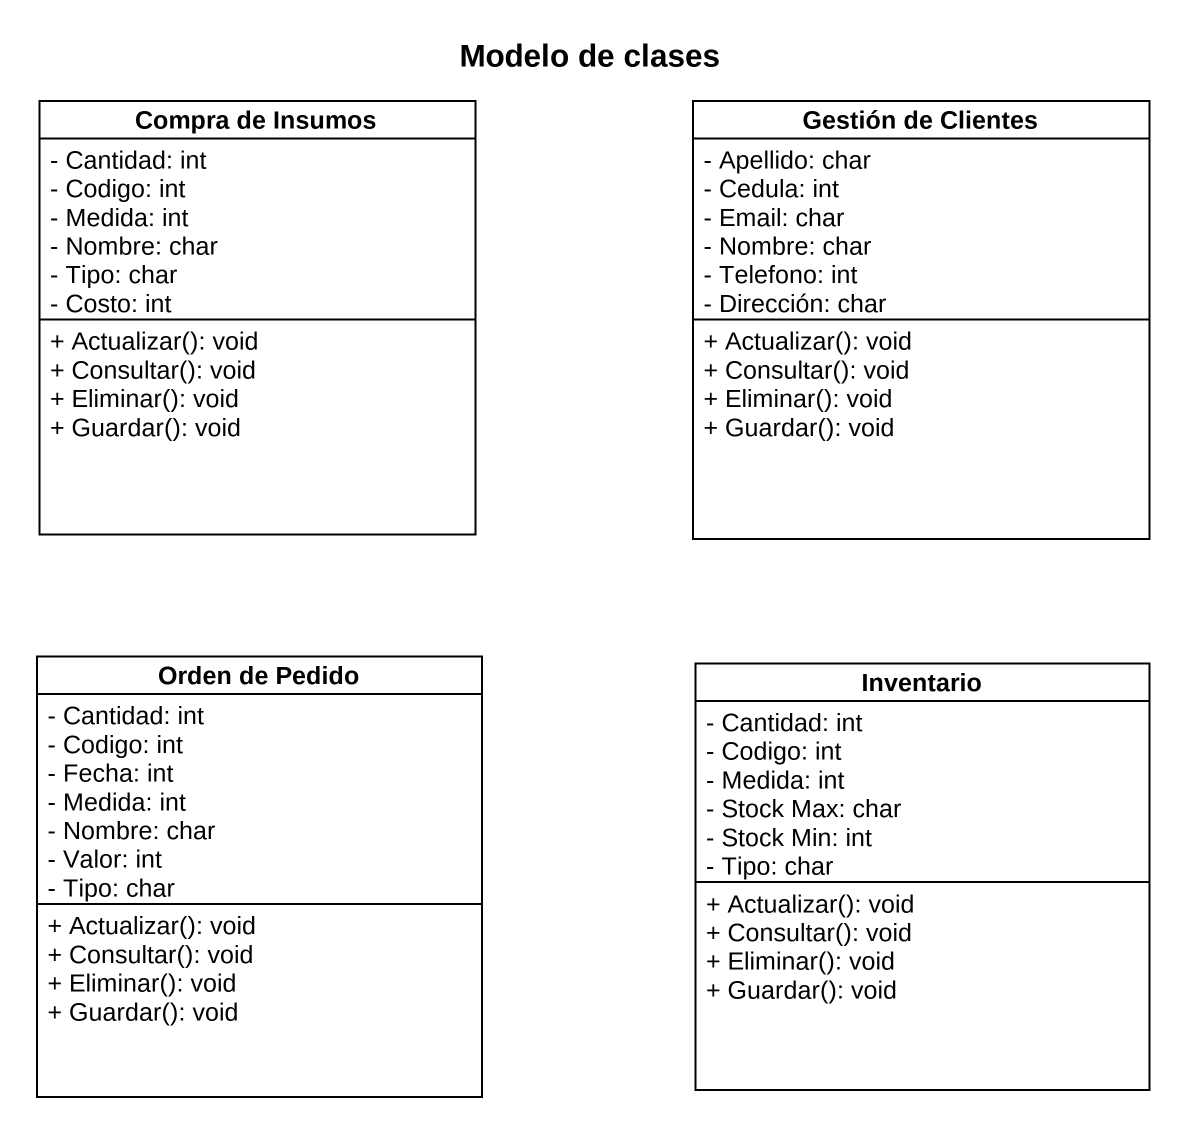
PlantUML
@startuml
title Modelo de clases
hide circle
hide empty members
skinparam classAttributeIconSize 0
class "Compra de Insumos" as Compra_de_Insumos {
  - Cantidad: int
  - Codigo: int
  - Medida: int
  - Nombre: char
  - Tipo: char
  - Costo: int
  + Actualizar(): void
  + Consultar(): void
  + Eliminar(): void
  + Guardar(): void
}
class "Gestión de Clientes" as Gestión_de_Clientes {
  - Apellido: char
  - Cedula: int
  - Email: char
  - Nombre: char
  - Telefono: int
  - Dirección: char
  + Actualizar(): void
  + Consultar(): void
  + Eliminar(): void
  + Guardar(): void
}
class "Orden de Pedido" as Orden_de_Pedido {
  - Cantidad: int
  - Codigo: int
  - Fecha: int
  - Medida: int
  - Nombre: char
  - Valor: int
  - Tipo: char
  + Actualizar(): void
  + Consultar(): void
  + Eliminar(): void
  + Guardar(): void
}
class Inventario {
  - Cantidad: int
  - Codigo: int
  - Medida: int
  - Stock Max: char
  - Stock Min: int
  - Tipo: char
  + Actualizar(): void
  + Consultar(): void
  + Eliminar(): void
  + Guardar(): void
}
@enduml
